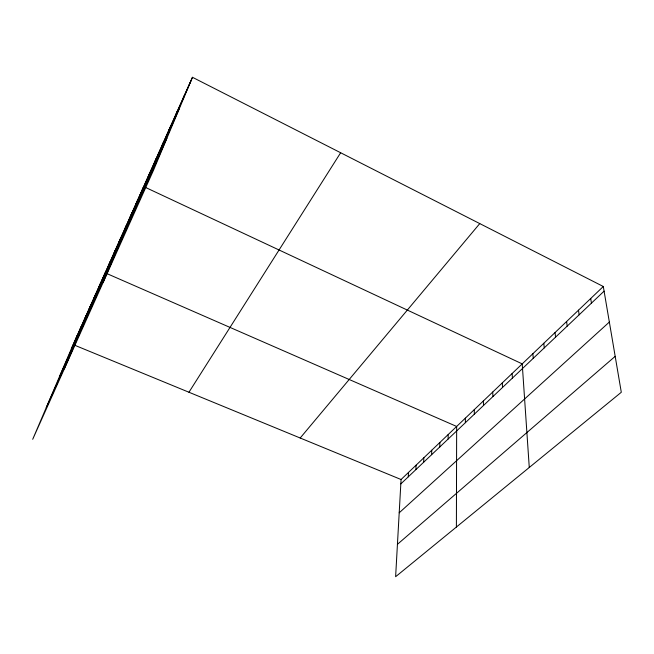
<?xml version="1.0" encoding="UTF-8"?>
<svg xmlns="http://www.w3.org/2000/svg" width="654" height="654" viewBox="0 0 654 654"><rect width="100%" height="100%" fill="white"/><g stroke="black" fill="none" stroke-linecap="round" stroke-linejoin="round"><path stroke-width="0.98" d="M456.394 527.05L456.664 426.457L107.019 273.658M448.121 439.055L448.17 434.567M439.782 446.96L439.864 442.488M431.632 454.685L431.754 450.23M423.669 462.239L423.825 457.8M415.887 469.621L416.075 465.198M408.268 476.84L408.488 472.433M603.299 286.501L401.066 479.513L395.621 576.714L621.3 392.269L603.299 286.501L192.464 77.286L73.158 344.601L32.7 439.3L153.535 170.163L192.464 77.286M175.681 115.112L177.406 111.025M183.112 98.484L184.812 94.429M154.785 161.922L156.551 157.753M161.538 146.807L163.279 142.662M168.495 131.209L170.228 127.097M124.464 229.848L126.263 225.605M130.113 217.193L131.904 212.959M135.926 204.179L137.708 199.96M103.062 282.593L143.684 186.578L522.219 363.886L529.274 467.479M148.245 176.572L150.019 172.386M88.944 309.416L90.759 305.156M93.628 298.927L95.443 294.668M98.435 288.161L100.242 283.901M64.272 368.987L105.18 272.857M108.425 265.769L110.24 261.518M113.624 254.12L115.439 249.869M118.971 242.152L120.777 237.901M75.586 339.344L77.393 335.101M79.927 329.616L81.742 325.365M84.382 319.642L86.189 315.392M71.343 348.835L190.78 81.292M59.391 376.827L179.531 108.131M46.279 407.524L166.917 138.231M188.949 392.245L340.644 152.75M300.186 438.008L479.766 223.594M400.82 483.903L604.083 291.153M399.202 512.81L609.348 322.062M397.436 544.316L615.185 356.348M74.049 344.969L401.066 479.513M590.717 298.51L591.429 303.154M578.496 310.176L579.133 314.819M566.617 321.515L567.181 326.15M555.058 332.543L555.557 337.17M543.817 343.276L544.251 347.895M532.871 353.716L533.247 358.335M512.147 373.499L512.401 378.094M502.321 382.876L502.525 387.454M492.74 392.024L492.895 396.594M483.388 400.943L483.502 405.496M474.264 409.649L474.338 414.195M465.362 418.151L465.386 422.68"/></g></svg>
